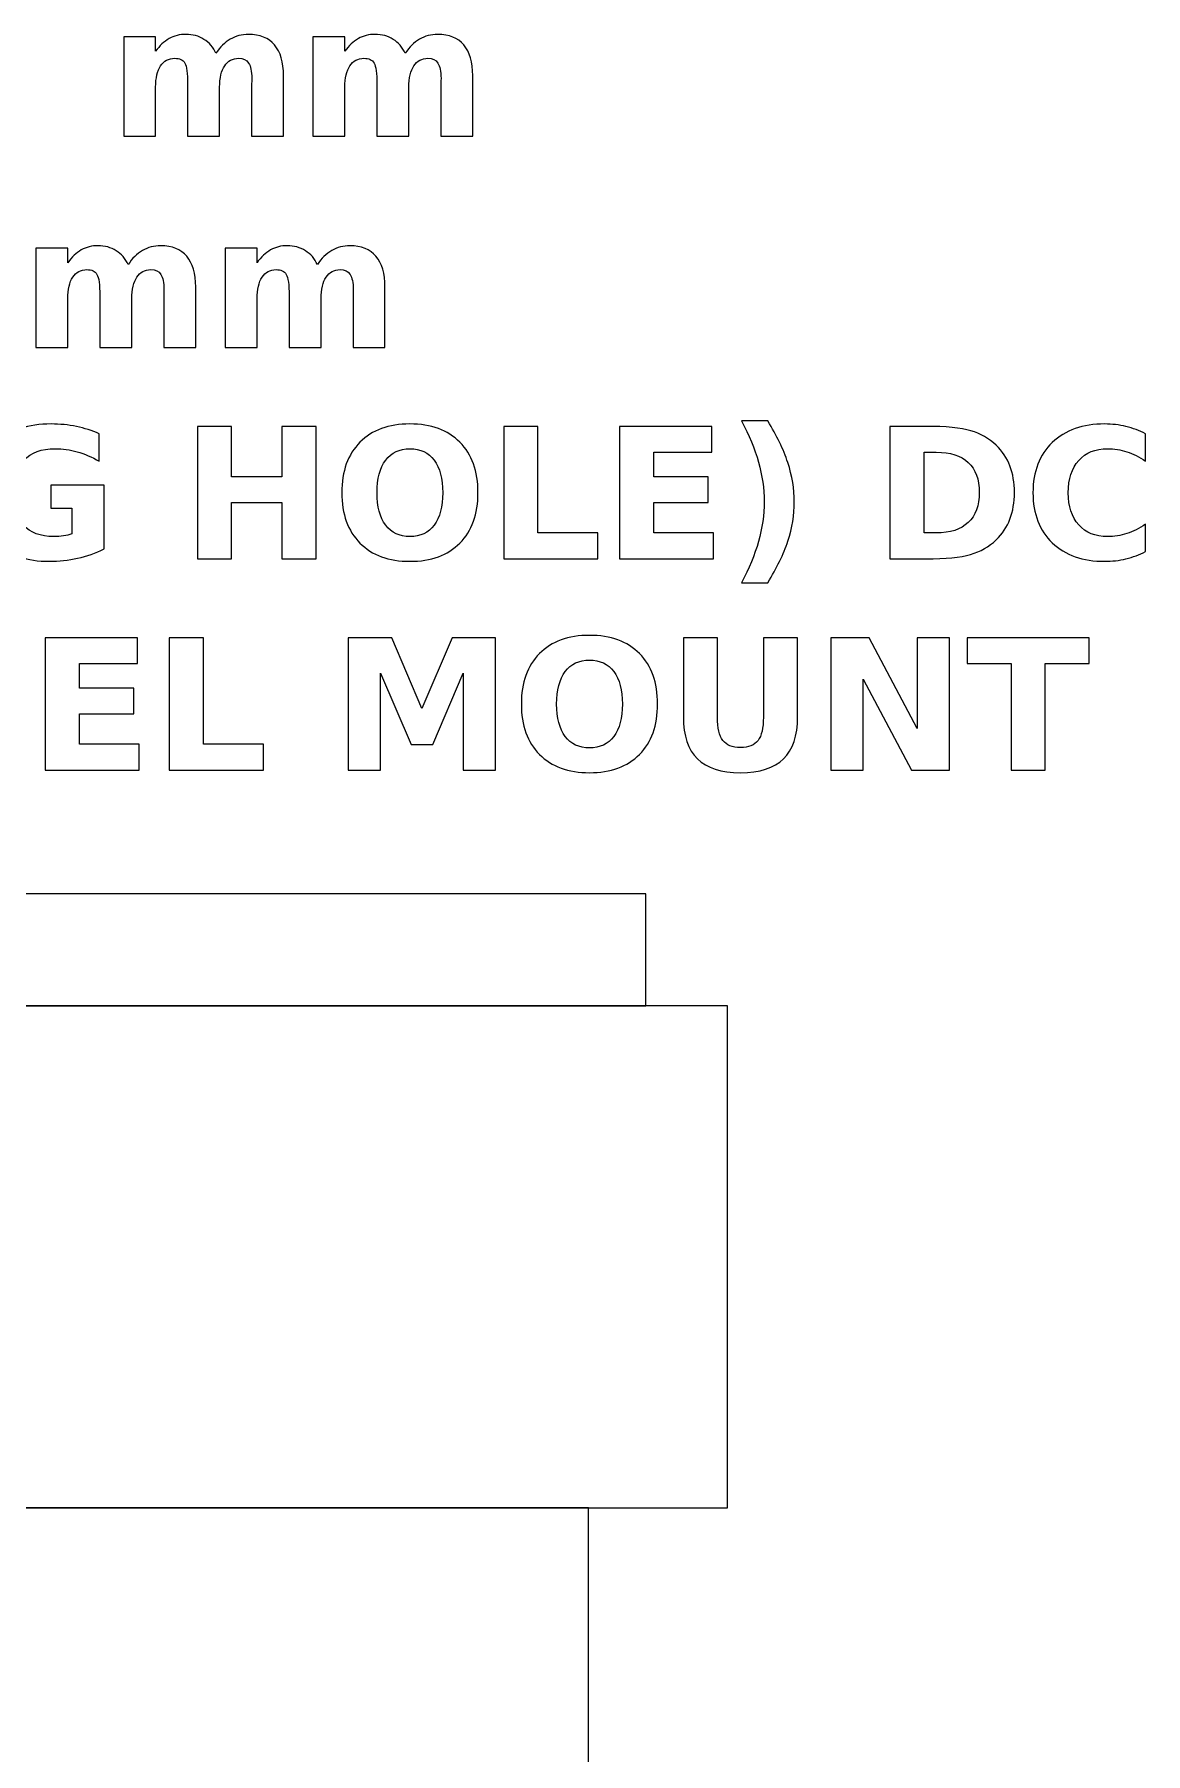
# Model space of a CAD drawing. Header units: centimetres. Extents: x -11.33 to -9.67, y -15.94 to -13.22.
# Drawn here: x -10.531 to -9.667, y -14.581 to -13.245 of the extents above; entities that cross this region are included whole.
import ezdxf

# ---------------------------------------------------------------- set-up
doc = ezdxf.new("R2010")
doc.units = ezdxf.units.CM
doc.header["$MEASUREMENT"] = 0
doc.layers.add('Layer 1', color=7, linetype='Continuous')

msp = doc.modelspace()

# ---------------------------------------------------------------- linework, layer by layer
at = {"layer": 'Layer 1', "lineweight": 20}
for points in [[(-10.94452, -14), (-10.05552, -14), (-10.05552, -13.913), (-10.94452, -13.913), (-10.94452, -14)], [(-11.00799, -14.39), (-9.99199, -14.39), (-9.99199, -14), (-11.00799, -14), (-11.00799, -14.39)], [(-10.9, -15.152), (-10.1, -15.152), (-10.1, -14.39), (-10.9, -14.39), (-10.9, -15.152)]]:
    msp.add_lwpolyline(points, close=True, dxfattribs=at)
at = {"layer": 'Layer 1', "color": 250}
for points, knots in [([(-10.38954, -13.25961), (-10.38641, -13.25484), (-10.38272, -13.25119), (-10.37841, -13.2487), (-10.37841, -13.2487), (-10.37411, -13.24618), (-10.36941, -13.24494), (-10.36426, -13.24494), (-10.36426, -13.24494), (-10.35539, -13.24494), (-10.34864, -13.24767), (-10.34401, -13.25315), (-10.34401, -13.25315), (-10.33937, -13.2586), (-10.33704, -13.26655), (-10.33704, -13.27697), (-10.33704, -13.27697), (-10.33704, -13.27697), (-10.33704, -13.32396), (-10.33704, -13.32396), (-10.33704, -13.32396), (-10.33704, -13.32396), (-10.36186, -13.32396), (-10.36186, -13.32396), (-10.36186, -13.32396), (-10.36186, -13.32396), (-10.36186, -13.28372), (-10.36186, -13.28372), (-10.36186, -13.28372), (-10.36181, -13.28313), (-10.36179, -13.28252), (-10.36176, -13.28186), (-10.36176, -13.28186), (-10.36174, -13.28123), (-10.36172, -13.28031), (-10.36172, -13.27911), (-10.36172, -13.27911), (-10.36172, -13.27365), (-10.36251, -13.26968), (-10.36414, -13.26723), (-10.36414, -13.26723), (-10.36574, -13.26476), (-10.36832, -13.26354), (-10.3719, -13.26354), (-10.3719, -13.26354), (-10.3766, -13.26354), (-10.3802, -13.26547), (-10.38276, -13.26933), (-10.38276, -13.26933), (-10.3853, -13.27318), (-10.38662, -13.27876), (-10.38672, -13.28607), (-10.38672, -13.28607), (-10.38672, -13.28607), (-10.38672, -13.32396), (-10.38672, -13.32396), (-10.38672, -13.32396), (-10.38672, -13.32396), (-10.41153, -13.32396), (-10.41153, -13.32396), (-10.41153, -13.32396), (-10.41153, -13.32396), (-10.41153, -13.28372), (-10.41153, -13.28372), (-10.41153, -13.28372), (-10.41153, -13.27518), (-10.41226, -13.26968), (-10.41374, -13.26723), (-10.41374, -13.26723), (-10.4152, -13.26476), (-10.41781, -13.26354), (-10.42157, -13.26354), (-10.42157, -13.26354), (-10.42632, -13.26354), (-10.42997, -13.26549), (-10.43253, -13.26937), (-10.43253, -13.26937), (-10.43509, -13.27325), (-10.43639, -13.27878), (-10.43639, -13.286), (-10.43639, -13.286), (-10.43639, -13.286), (-10.43639, -13.32396), (-10.43639, -13.32396), (-10.43639, -13.32396), (-10.43639, -13.32396), (-10.4612, -13.32396), (-10.4612, -13.32396), (-10.4612, -13.32396), (-10.4612, -13.32396), (-10.4612, -13.2468), (-10.4612, -13.2468), (-10.4612, -13.2468), (-10.4612, -13.2468), (-10.43639, -13.2468), (-10.43639, -13.2468), (-10.43639, -13.2468), (-10.43639, -13.2468), (-10.43639, -13.25811), (-10.43639, -13.25811), (-10.43639, -13.25811), (-10.43335, -13.25373), (-10.42987, -13.25047), (-10.42594, -13.24825), (-10.42594, -13.24825), (-10.42202, -13.24604), (-10.41769, -13.24494), (-10.41296, -13.24494), (-10.41296, -13.24494), (-10.40765, -13.24494), (-10.40292, -13.24623), (-10.39885, -13.2488), (-10.39885, -13.2488), (-10.39476, -13.25138), (-10.39165, -13.25498), (-10.38954, -13.25961)], [0, 0, 0, 0, 0.0344828, 0.0344828, 0.0344828, 0.0344828, 0.0689655, 0.0689655, 0.0689655, 0.0689655, 0.1034483, 0.1034483, 0.1034483, 0.1034483, 0.137931, 0.137931, 0.137931, 0.137931, 0.1724138, 0.1724138, 0.1724138, 0.1724138, 0.2068966, 0.2068966, 0.2068966, 0.2068966, 0.2413793, 0.2413793, 0.2413793, 0.2413793, 0.2758621, 0.2758621, 0.2758621, 0.2758621, 0.3103448, 0.3103448, 0.3103448, 0.3103448, 0.3448276, 0.3448276, 0.3448276, 0.3448276, 0.3793103, 0.3793103, 0.3793103, 0.3793103, 0.4137931, 0.4137931, 0.4137931, 0.4137931, 0.4482759, 0.4482759, 0.4482759, 0.4482759, 0.4827586, 0.4827586, 0.4827586, 0.4827586, 0.5172414, 0.5172414, 0.5172414, 0.5172414, 0.5517241, 0.5517241, 0.5517241, 0.5517241, 0.5862069, 0.5862069, 0.5862069, 0.5862069, 0.6206897, 0.6206897, 0.6206897, 0.6206897, 0.6551724, 0.6551724, 0.6551724, 0.6551724, 0.6896552, 0.6896552, 0.6896552, 0.6896552, 0.7241379, 0.7241379, 0.7241379, 0.7241379, 0.7586207, 0.7586207, 0.7586207, 0.7586207, 0.7931034, 0.7931034, 0.7931034, 0.7931034, 0.8275862, 0.8275862, 0.8275862, 0.8275862, 0.862069, 0.862069, 0.862069, 0.862069, 0.8965517, 0.8965517, 0.8965517, 0.8965517, 0.9310345, 0.9310345, 0.9310345, 0.9310345, 0.9655172, 0.9655172, 0.9655172, 0.9655172, 1, 1, 1, 1]), ([(-10.2425, -13.25961), (-10.23937, -13.25484), (-10.23568, -13.25119), (-10.23137, -13.2487), (-10.23137, -13.2487), (-10.22707, -13.24618), (-10.22237, -13.24494), (-10.21722, -13.24494), (-10.21722, -13.24494), (-10.20835, -13.24494), (-10.2016, -13.24767), (-10.19697, -13.25315), (-10.19697, -13.25315), (-10.19233, -13.2586), (-10.19, -13.26655), (-10.19, -13.27697), (-10.19, -13.27697), (-10.19, -13.27697), (-10.19, -13.32396), (-10.19, -13.32396), (-10.19, -13.32396), (-10.19, -13.32396), (-10.21482, -13.32396), (-10.21482, -13.32396), (-10.21482, -13.32396), (-10.21482, -13.32396), (-10.21482, -13.28372), (-10.21482, -13.28372), (-10.21482, -13.28372), (-10.21477, -13.28313), (-10.21475, -13.28252), (-10.21472, -13.28186), (-10.21472, -13.28186), (-10.2147, -13.28123), (-10.21468, -13.28031), (-10.21468, -13.27911), (-10.21468, -13.27911), (-10.21468, -13.27365), (-10.21547, -13.26968), (-10.2171, -13.26723), (-10.2171, -13.26723), (-10.2187, -13.26476), (-10.22128, -13.26354), (-10.22486, -13.26354), (-10.22486, -13.26354), (-10.22956, -13.26354), (-10.23316, -13.26547), (-10.23572, -13.26933), (-10.23572, -13.26933), (-10.23826, -13.27318), (-10.23958, -13.27876), (-10.23968, -13.28607), (-10.23968, -13.28607), (-10.23968, -13.28607), (-10.23968, -13.32396), (-10.23968, -13.32396), (-10.23968, -13.32396), (-10.23968, -13.32396), (-10.26449, -13.32396), (-10.26449, -13.32396), (-10.26449, -13.32396), (-10.26449, -13.32396), (-10.26449, -13.28372), (-10.26449, -13.28372), (-10.26449, -13.28372), (-10.26449, -13.27518), (-10.26522, -13.26968), (-10.2667, -13.26723), (-10.2667, -13.26723), (-10.26816, -13.26476), (-10.27077, -13.26354), (-10.27453, -13.26354), (-10.27453, -13.26354), (-10.27928, -13.26354), (-10.28293, -13.26549), (-10.28549, -13.26937), (-10.28549, -13.26937), (-10.28805, -13.27325), (-10.28935, -13.27878), (-10.28935, -13.286), (-10.28935, -13.286), (-10.28935, -13.286), (-10.28935, -13.32396), (-10.28935, -13.32396), (-10.28935, -13.32396), (-10.28935, -13.32396), (-10.31416, -13.32396), (-10.31416, -13.32396), (-10.31416, -13.32396), (-10.31416, -13.32396), (-10.31416, -13.2468), (-10.31416, -13.2468), (-10.31416, -13.2468), (-10.31416, -13.2468), (-10.28935, -13.2468), (-10.28935, -13.2468), (-10.28935, -13.2468), (-10.28935, -13.2468), (-10.28935, -13.25811), (-10.28935, -13.25811), (-10.28935, -13.25811), (-10.28631, -13.25373), (-10.28283, -13.25047), (-10.2789, -13.24825), (-10.2789, -13.24825), (-10.27498, -13.24604), (-10.27065, -13.24494), (-10.26592, -13.24494), (-10.26592, -13.24494), (-10.26061, -13.24494), (-10.25588, -13.24623), (-10.25181, -13.2488), (-10.25181, -13.2488), (-10.24772, -13.25138), (-10.24461, -13.25498), (-10.2425, -13.25961)], [0, 0, 0, 0, 0.0344828, 0.0344828, 0.0344828, 0.0344828, 0.0689655, 0.0689655, 0.0689655, 0.0689655, 0.1034483, 0.1034483, 0.1034483, 0.1034483, 0.137931, 0.137931, 0.137931, 0.137931, 0.1724138, 0.1724138, 0.1724138, 0.1724138, 0.2068966, 0.2068966, 0.2068966, 0.2068966, 0.2413793, 0.2413793, 0.2413793, 0.2413793, 0.2758621, 0.2758621, 0.2758621, 0.2758621, 0.3103448, 0.3103448, 0.3103448, 0.3103448, 0.3448276, 0.3448276, 0.3448276, 0.3448276, 0.3793103, 0.3793103, 0.3793103, 0.3793103, 0.4137931, 0.4137931, 0.4137931, 0.4137931, 0.4482759, 0.4482759, 0.4482759, 0.4482759, 0.4827586, 0.4827586, 0.4827586, 0.4827586, 0.5172414, 0.5172414, 0.5172414, 0.5172414, 0.5517241, 0.5517241, 0.5517241, 0.5517241, 0.5862069, 0.5862069, 0.5862069, 0.5862069, 0.6206897, 0.6206897, 0.6206897, 0.6206897, 0.6551724, 0.6551724, 0.6551724, 0.6551724, 0.6896552, 0.6896552, 0.6896552, 0.6896552, 0.7241379, 0.7241379, 0.7241379, 0.7241379, 0.7586207, 0.7586207, 0.7586207, 0.7586207, 0.7931034, 0.7931034, 0.7931034, 0.7931034, 0.8275862, 0.8275862, 0.8275862, 0.8275862, 0.862069, 0.862069, 0.862069, 0.862069, 0.8965517, 0.8965517, 0.8965517, 0.8965517, 0.9310345, 0.9310345, 0.9310345, 0.9310345, 0.9655172, 0.9655172, 0.9655172, 0.9655172, 1, 1, 1, 1]), ([(-10.45776, -13.42386), (-10.45463, -13.41909), (-10.45094, -13.41544), (-10.44663, -13.41295), (-10.44663, -13.41295), (-10.44233, -13.41043), (-10.43763, -13.40919), (-10.43248, -13.40919), (-10.43248, -13.40919), (-10.42361, -13.40919), (-10.41686, -13.41192), (-10.41223, -13.4174), (-10.41223, -13.4174), (-10.40759, -13.42285), (-10.40526, -13.4308), (-10.40526, -13.44122), (-10.40526, -13.44122), (-10.40526, -13.44122), (-10.40526, -13.48821), (-10.40526, -13.48821), (-10.40526, -13.48821), (-10.40526, -13.48821), (-10.43008, -13.48821), (-10.43008, -13.48821), (-10.43008, -13.48821), (-10.43008, -13.48821), (-10.43008, -13.44797), (-10.43008, -13.44797), (-10.43008, -13.44797), (-10.43003, -13.44738), (-10.43001, -13.44677), (-10.42998, -13.44611), (-10.42998, -13.44611), (-10.42996, -13.44548), (-10.42994, -13.44456), (-10.42994, -13.44336), (-10.42994, -13.44336), (-10.42994, -13.4379), (-10.43073, -13.43393), (-10.43236, -13.43148), (-10.43236, -13.43148), (-10.43396, -13.42901), (-10.43654, -13.42779), (-10.44012, -13.42779), (-10.44012, -13.42779), (-10.44482, -13.42779), (-10.44842, -13.42972), (-10.45098, -13.43358), (-10.45098, -13.43358), (-10.45352, -13.43743), (-10.45484, -13.44301), (-10.45494, -13.45032), (-10.45494, -13.45032), (-10.45494, -13.45032), (-10.45494, -13.48821), (-10.45494, -13.48821), (-10.45494, -13.48821), (-10.45494, -13.48821), (-10.47975, -13.48821), (-10.47975, -13.48821), (-10.47975, -13.48821), (-10.47975, -13.48821), (-10.47975, -13.44797), (-10.47975, -13.44797), (-10.47975, -13.44797), (-10.47975, -13.43943), (-10.48048, -13.43393), (-10.48196, -13.43148), (-10.48196, -13.43148), (-10.48342, -13.42901), (-10.48603, -13.42779), (-10.48979, -13.42779), (-10.48979, -13.42779), (-10.49454, -13.42779), (-10.49819, -13.42974), (-10.50075, -13.43362), (-10.50075, -13.43362), (-10.50331, -13.4375), (-10.50461, -13.44303), (-10.50461, -13.45025), (-10.50461, -13.45025), (-10.50461, -13.45025), (-10.50461, -13.48821), (-10.50461, -13.48821), (-10.50461, -13.48821), (-10.50461, -13.48821), (-10.52942, -13.48821), (-10.52942, -13.48821), (-10.52942, -13.48821), (-10.52942, -13.48821), (-10.52942, -13.41105), (-10.52942, -13.41105), (-10.52942, -13.41105), (-10.52942, -13.41105), (-10.50461, -13.41105), (-10.50461, -13.41105), (-10.50461, -13.41105), (-10.50461, -13.41105), (-10.50461, -13.42236), (-10.50461, -13.42236), (-10.50461, -13.42236), (-10.50157, -13.41798), (-10.49809, -13.41472), (-10.49416, -13.4125), (-10.49416, -13.4125), (-10.49024, -13.41029), (-10.48591, -13.40919), (-10.48118, -13.40919), (-10.48118, -13.40919), (-10.47587, -13.40919), (-10.47114, -13.41048), (-10.46707, -13.41305), (-10.46707, -13.41305), (-10.46298, -13.41563), (-10.45987, -13.41923), (-10.45776, -13.42386)], [0, 0, 0, 0, 0.0344828, 0.0344828, 0.0344828, 0.0344828, 0.0689655, 0.0689655, 0.0689655, 0.0689655, 0.1034483, 0.1034483, 0.1034483, 0.1034483, 0.137931, 0.137931, 0.137931, 0.137931, 0.1724138, 0.1724138, 0.1724138, 0.1724138, 0.2068966, 0.2068966, 0.2068966, 0.2068966, 0.2413793, 0.2413793, 0.2413793, 0.2413793, 0.2758621, 0.2758621, 0.2758621, 0.2758621, 0.3103448, 0.3103448, 0.3103448, 0.3103448, 0.3448276, 0.3448276, 0.3448276, 0.3448276, 0.3793103, 0.3793103, 0.3793103, 0.3793103, 0.4137931, 0.4137931, 0.4137931, 0.4137931, 0.4482759, 0.4482759, 0.4482759, 0.4482759, 0.4827586, 0.4827586, 0.4827586, 0.4827586, 0.5172414, 0.5172414, 0.5172414, 0.5172414, 0.5517241, 0.5517241, 0.5517241, 0.5517241, 0.5862069, 0.5862069, 0.5862069, 0.5862069, 0.6206897, 0.6206897, 0.6206897, 0.6206897, 0.6551724, 0.6551724, 0.6551724, 0.6551724, 0.6896552, 0.6896552, 0.6896552, 0.6896552, 0.7241379, 0.7241379, 0.7241379, 0.7241379, 0.7586207, 0.7586207, 0.7586207, 0.7586207, 0.7931034, 0.7931034, 0.7931034, 0.7931034, 0.8275862, 0.8275862, 0.8275862, 0.8275862, 0.862069, 0.862069, 0.862069, 0.862069, 0.8965517, 0.8965517, 0.8965517, 0.8965517, 0.9310345, 0.9310345, 0.9310345, 0.9310345, 0.9655172, 0.9655172, 0.9655172, 0.9655172, 1, 1, 1, 1]), ([(-10.31072, -13.42386), (-10.30759, -13.41909), (-10.3039, -13.41544), (-10.29959, -13.41295), (-10.29959, -13.41295), (-10.29529, -13.41043), (-10.29059, -13.40919), (-10.28544, -13.40919), (-10.28544, -13.40919), (-10.27657, -13.40919), (-10.26982, -13.41192), (-10.26519, -13.4174), (-10.26519, -13.4174), (-10.26055, -13.42285), (-10.25822, -13.4308), (-10.25822, -13.44122), (-10.25822, -13.44122), (-10.25822, -13.44122), (-10.25822, -13.48821), (-10.25822, -13.48821), (-10.25822, -13.48821), (-10.25822, -13.48821), (-10.28304, -13.48821), (-10.28304, -13.48821), (-10.28304, -13.48821), (-10.28304, -13.48821), (-10.28304, -13.44797), (-10.28304, -13.44797), (-10.28304, -13.44797), (-10.28299, -13.44738), (-10.28297, -13.44677), (-10.28294, -13.44611), (-10.28294, -13.44611), (-10.28292, -13.44548), (-10.2829, -13.44456), (-10.2829, -13.44336), (-10.2829, -13.44336), (-10.2829, -13.4379), (-10.28369, -13.43393), (-10.28532, -13.43148), (-10.28532, -13.43148), (-10.28692, -13.42901), (-10.2895, -13.42779), (-10.29308, -13.42779), (-10.29308, -13.42779), (-10.29778, -13.42779), (-10.30138, -13.42972), (-10.30394, -13.43358), (-10.30394, -13.43358), (-10.30648, -13.43743), (-10.3078, -13.44301), (-10.3079, -13.45032), (-10.3079, -13.45032), (-10.3079, -13.45032), (-10.3079, -13.48821), (-10.3079, -13.48821), (-10.3079, -13.48821), (-10.3079, -13.48821), (-10.33271, -13.48821), (-10.33271, -13.48821), (-10.33271, -13.48821), (-10.33271, -13.48821), (-10.33271, -13.44797), (-10.33271, -13.44797), (-10.33271, -13.44797), (-10.33271, -13.43943), (-10.33344, -13.43393), (-10.33492, -13.43148), (-10.33492, -13.43148), (-10.33638, -13.42901), (-10.33899, -13.42779), (-10.34275, -13.42779), (-10.34275, -13.42779), (-10.3475, -13.42779), (-10.35115, -13.42974), (-10.35371, -13.43362), (-10.35371, -13.43362), (-10.35627, -13.4375), (-10.35757, -13.44303), (-10.35757, -13.45025), (-10.35757, -13.45025), (-10.35757, -13.45025), (-10.35757, -13.48821), (-10.35757, -13.48821), (-10.35757, -13.48821), (-10.35757, -13.48821), (-10.38238, -13.48821), (-10.38238, -13.48821), (-10.38238, -13.48821), (-10.38238, -13.48821), (-10.38238, -13.41105), (-10.38238, -13.41105), (-10.38238, -13.41105), (-10.38238, -13.41105), (-10.35757, -13.41105), (-10.35757, -13.41105), (-10.35757, -13.41105), (-10.35757, -13.41105), (-10.35757, -13.42236), (-10.35757, -13.42236), (-10.35757, -13.42236), (-10.35453, -13.41798), (-10.35105, -13.41472), (-10.34712, -13.4125), (-10.34712, -13.4125), (-10.3432, -13.41029), (-10.33887, -13.40919), (-10.33414, -13.40919), (-10.33414, -13.40919), (-10.32883, -13.40919), (-10.3241, -13.41048), (-10.32003, -13.41305), (-10.32003, -13.41305), (-10.31594, -13.41563), (-10.31283, -13.41923), (-10.31072, -13.42386)], [0, 0, 0, 0, 0.0344828, 0.0344828, 0.0344828, 0.0344828, 0.0689655, 0.0689655, 0.0689655, 0.0689655, 0.1034483, 0.1034483, 0.1034483, 0.1034483, 0.137931, 0.137931, 0.137931, 0.137931, 0.1724138, 0.1724138, 0.1724138, 0.1724138, 0.2068966, 0.2068966, 0.2068966, 0.2068966, 0.2413793, 0.2413793, 0.2413793, 0.2413793, 0.2758621, 0.2758621, 0.2758621, 0.2758621, 0.3103448, 0.3103448, 0.3103448, 0.3103448, 0.3448276, 0.3448276, 0.3448276, 0.3448276, 0.3793103, 0.3793103, 0.3793103, 0.3793103, 0.4137931, 0.4137931, 0.4137931, 0.4137931, 0.4482759, 0.4482759, 0.4482759, 0.4482759, 0.4827586, 0.4827586, 0.4827586, 0.4827586, 0.5172414, 0.5172414, 0.5172414, 0.5172414, 0.5517241, 0.5517241, 0.5517241, 0.5517241, 0.5862069, 0.5862069, 0.5862069, 0.5862069, 0.6206897, 0.6206897, 0.6206897, 0.6206897, 0.6551724, 0.6551724, 0.6551724, 0.6551724, 0.6896552, 0.6896552, 0.6896552, 0.6896552, 0.7241379, 0.7241379, 0.7241379, 0.7241379, 0.7586207, 0.7586207, 0.7586207, 0.7586207, 0.7931034, 0.7931034, 0.7931034, 0.7931034, 0.8275862, 0.8275862, 0.8275862, 0.8275862, 0.862069, 0.862069, 0.862069, 0.862069, 0.8965517, 0.8965517, 0.8965517, 0.8965517, 0.9310345, 0.9310345, 0.9310345, 0.9310345, 0.9655172, 0.9655172, 0.9655172, 0.9655172, 1, 1, 1, 1]), ([(-10.47642, -13.64482), (-10.48303, -13.64804), (-10.48989, -13.65044), (-10.49702, -13.65206), (-10.49702, -13.65206), (-10.50415, -13.65366), (-10.51148, -13.65446), (-10.51908, -13.65446), (-10.51908, -13.65446), (-10.5362, -13.65446), (-10.54977, -13.64966), (-10.55979, -13.64009), (-10.55979, -13.64009), (-10.56981, -13.63052), (-10.57482, -13.61754), (-10.57482, -13.60112), (-10.57482, -13.60112), (-10.57482, -13.58454), (-10.56971, -13.57151), (-10.55953, -13.56198), (-10.55953, -13.56198), (-10.54932, -13.55248), (-10.53535, -13.54773), (-10.51762, -13.54773), (-10.51762, -13.54773), (-10.51078, -13.54773), (-10.50422, -13.54837), (-10.49794, -13.54966), (-10.49794, -13.54966), (-10.49168, -13.55095), (-10.48575, -13.55286), (-10.4802, -13.55538), (-10.4802, -13.55538), (-10.4802, -13.55538), (-10.4802, -13.57666), (-10.4802, -13.57666), (-10.4802, -13.57666), (-10.48594, -13.57339), (-10.49166, -13.57097), (-10.49733, -13.56937), (-10.49733, -13.56937), (-10.50299, -13.56775), (-10.50868, -13.56695), (-10.51438, -13.56695), (-10.51438, -13.56695), (-10.52496, -13.56695), (-10.5331, -13.56991), (-10.53881, -13.57581), (-10.53881, -13.57581), (-10.54453, -13.58172), (-10.5474, -13.59016), (-10.5474, -13.60112), (-10.5474, -13.60112), (-10.5474, -13.61201), (-10.54464, -13.62043), (-10.53912, -13.62635), (-10.53912, -13.62635), (-10.53361, -13.63228), (-10.52578, -13.63524), (-10.51562, -13.63524), (-10.51562, -13.63524), (-10.51287, -13.63524), (-10.51031, -13.63508), (-10.50793, -13.63473), (-10.50793, -13.63473), (-10.50556, -13.63437), (-10.50344, -13.63383), (-10.50156, -13.6331), (-10.50156, -13.6331), (-10.50156, -13.6331), (-10.50156, -13.61311), (-10.50156, -13.61311), (-10.50156, -13.61311), (-10.50156, -13.61311), (-10.51774, -13.61311), (-10.51774, -13.61311), (-10.51774, -13.61311), (-10.51774, -13.61311), (-10.51774, -13.59533), (-10.51774, -13.59533), (-10.51774, -13.59533), (-10.51774, -13.59533), (-10.47642, -13.59533), (-10.47642, -13.59533), (-10.47642, -13.59533), (-10.47642, -13.59533), (-10.47642, -13.64482), (-10.47642, -13.64482)], [0, 0, 0, 0, 0.0454545, 0.0454545, 0.0454545, 0.0454545, 0.0909091, 0.0909091, 0.0909091, 0.0909091, 0.1363636, 0.1363636, 0.1363636, 0.1363636, 0.1818182, 0.1818182, 0.1818182, 0.1818182, 0.2272727, 0.2272727, 0.2272727, 0.2272727, 0.2727273, 0.2727273, 0.2727273, 0.2727273, 0.3181818, 0.3181818, 0.3181818, 0.3181818, 0.3636364, 0.3636364, 0.3636364, 0.3636364, 0.4090909, 0.4090909, 0.4090909, 0.4090909, 0.4545455, 0.4545455, 0.4545455, 0.4545455, 0.5, 0.5, 0.5, 0.5, 0.5454545, 0.5454545, 0.5454545, 0.5454545, 0.5909091, 0.5909091, 0.5909091, 0.5909091, 0.6363636, 0.6363636, 0.6363636, 0.6363636, 0.6818182, 0.6818182, 0.6818182, 0.6818182, 0.7272727, 0.7272727, 0.7272727, 0.7272727, 0.7727273, 0.7727273, 0.7727273, 0.7727273, 0.8181818, 0.8181818, 0.8181818, 0.8181818, 0.8636364, 0.8636364, 0.8636364, 0.8636364, 0.9090909, 0.9090909, 0.9090909, 0.9090909, 0.9545455, 0.9545455, 0.9545455, 0.9545455, 1, 1, 1, 1]), ([(-10.23885, -13.54773), (-10.22232, -13.54773), (-10.20936, -13.55246), (-10.2, -13.56194), (-10.2, -13.56194), (-10.19062, -13.57139), (-10.18594, -13.58444), (-10.18594, -13.60112), (-10.18594, -13.60112), (-10.18594, -13.61775), (-10.19062, -13.6308), (-10.2, -13.64025), (-10.2, -13.64025), (-10.20936, -13.64973), (-10.22232, -13.65446), (-10.23885, -13.65446), (-10.23885, -13.65446), (-10.25534, -13.65446), (-10.26827, -13.64973), (-10.27768, -13.64025), (-10.27768, -13.64025), (-10.28706, -13.6308), (-10.29177, -13.61775), (-10.29177, -13.60112), (-10.29177, -13.60112), (-10.29177, -13.58444), (-10.28706, -13.57139), (-10.27768, -13.56194), (-10.27768, -13.56194), (-10.26827, -13.55246), (-10.25534, -13.54773), (-10.23885, -13.54773)], [0, 0, 0, 0, 0.125, 0.125, 0.125, 0.125, 0.25, 0.25, 0.25, 0.25, 0.375, 0.375, 0.375, 0.375, 0.5, 0.5, 0.5, 0.5, 0.625, 0.625, 0.625, 0.625, 0.75, 0.75, 0.75, 0.75, 0.875, 0.875, 0.875, 0.875, 1, 1, 1, 1]), ([(-9.98123, -13.67106), (-9.97535, -13.66013), (-9.97093, -13.64945), (-9.96799, -13.63903), (-9.96799, -13.63903), (-9.96505, -13.62859), (-9.96359, -13.61831), (-9.96359, -13.60815), (-9.96359, -13.60815), (-9.96359, -13.59799), (-9.96505, -13.58771), (-9.96799, -13.57732), (-9.96799, -13.57732), (-9.97093, -13.56692), (-9.97535, -13.55627), (-9.98123, -13.54538), (-9.98123, -13.54538), (-9.98123, -13.54538), (-9.96077, -13.54538), (-9.96077, -13.54538), (-9.96077, -13.54538), (-9.95379, -13.55665), (-9.94861, -13.56742), (-9.94522, -13.57774), (-9.94522, -13.57774), (-9.94186, -13.58804), (-9.94017, -13.59823), (-9.94017, -13.60829), (-9.94017, -13.60829), (-9.94017, -13.61836), (-9.94184, -13.62849), (-9.9452, -13.6387), (-9.9452, -13.6387), (-9.94854, -13.64893), (-9.95374, -13.65973), (-9.96077, -13.67106), (-9.96077, -13.67106), (-9.96077, -13.67106), (-9.98123, -13.67106), (-9.98123, -13.67106)], [0, 0, 0, 0, 0.1, 0.1, 0.1, 0.1, 0.2, 0.2, 0.2, 0.2, 0.3, 0.3, 0.3, 0.3, 0.4, 0.4, 0.4, 0.4, 0.5, 0.5, 0.5, 0.5, 0.6, 0.6, 0.6, 0.6, 0.7, 0.7, 0.7, 0.7, 0.8, 0.8, 0.8, 0.8, 0.9, 0.9, 0.9, 0.9, 1, 1, 1, 1]), ([(-9.66724, -13.64682), (-9.6721, -13.64933), (-9.67718, -13.65124), (-9.68248, -13.65253), (-9.68248, -13.65253), (-9.68774, -13.65382), (-9.69327, -13.65446), (-9.69901, -13.65446), (-9.69901, -13.65446), (-9.71613, -13.65446), (-9.7297, -13.64966), (-9.73972, -13.64009), (-9.73972, -13.64009), (-9.74974, -13.63052), (-9.75475, -13.61754), (-9.75475, -13.60112), (-9.75475, -13.60112), (-9.75475, -13.58468), (-9.74974, -13.57167), (-9.73972, -13.5621), (-9.73972, -13.5621), (-9.7297, -13.55253), (-9.71613, -13.54773), (-9.69901, -13.54773), (-9.69901, -13.54773), (-9.69327, -13.54773), (-9.68774, -13.54837), (-9.68248, -13.54966), (-9.68248, -13.54966), (-9.67718, -13.55095), (-9.6721, -13.55286), (-9.66724, -13.55538), (-9.66724, -13.55538), (-9.66724, -13.55538), (-9.66724, -13.57666), (-9.66724, -13.57666), (-9.66724, -13.57666), (-9.67215, -13.5733), (-9.677, -13.57085), (-9.68177, -13.5693), (-9.68177, -13.5693), (-9.68654, -13.56772), (-9.69158, -13.56695), (-9.69687, -13.56695), (-9.69687, -13.56695), (-9.70632, -13.56695), (-9.71378, -13.56998), (-9.71919, -13.57605), (-9.71919, -13.57605), (-9.72462, -13.58212), (-9.72733, -13.59047), (-9.72733, -13.60112), (-9.72733, -13.60112), (-9.72733, -13.61175), (-9.72462, -13.62008), (-9.71919, -13.62614), (-9.71919, -13.62614), (-9.71378, -13.63221), (-9.70632, -13.63524), (-9.69687, -13.63524), (-9.69687, -13.63524), (-9.69158, -13.63524), (-9.68654, -13.63447), (-9.68177, -13.63289), (-9.68177, -13.63289), (-9.677, -13.63134), (-9.67215, -13.62889), (-9.66724, -13.62553), (-9.66724, -13.62553), (-9.66724, -13.62553), (-9.66724, -13.64682), (-9.66724, -13.64682)], [0, 0, 0, 0, 0.0555556, 0.0555556, 0.0555556, 0.0555556, 0.1111111, 0.1111111, 0.1111111, 0.1111111, 0.1666667, 0.1666667, 0.1666667, 0.1666667, 0.2222222, 0.2222222, 0.2222222, 0.2222222, 0.2777778, 0.2777778, 0.2777778, 0.2777778, 0.3333333, 0.3333333, 0.3333333, 0.3333333, 0.3888889, 0.3888889, 0.3888889, 0.3888889, 0.4444444, 0.4444444, 0.4444444, 0.4444444, 0.5, 0.5, 0.5, 0.5, 0.5555556, 0.5555556, 0.5555556, 0.5555556, 0.6111111, 0.6111111, 0.6111111, 0.6111111, 0.6666667, 0.6666667, 0.6666667, 0.6666667, 0.7222222, 0.7222222, 0.7222222, 0.7222222, 0.7777778, 0.7777778, 0.7777778, 0.7777778, 0.8333333, 0.8333333, 0.8333333, 0.8333333, 0.8888889, 0.8888889, 0.8888889, 0.8888889, 0.9444444, 0.9444444, 0.9444444, 0.9444444, 1, 1, 1, 1]), ([(-10.40393, -13.54959), (-10.40393, -13.54959), (-10.3774, -13.54959), (-10.3774, -13.54959), (-10.3774, -13.54959), (-10.3774, -13.54959), (-10.3774, -13.5888), (-10.3774, -13.5888), (-10.3774, -13.5888), (-10.3774, -13.5888), (-10.33827, -13.5888), (-10.33827, -13.5888), (-10.33827, -13.5888), (-10.33827, -13.5888), (-10.33827, -13.54959), (-10.33827, -13.54959), (-10.33827, -13.54959), (-10.33827, -13.54959), (-10.31174, -13.54959), (-10.31174, -13.54959), (-10.31174, -13.54959), (-10.31174, -13.54959), (-10.31174, -13.65246), (-10.31174, -13.65246), (-10.31174, -13.65246), (-10.31174, -13.65246), (-10.33827, -13.65246), (-10.33827, -13.65246), (-10.33827, -13.65246), (-10.33827, -13.65246), (-10.33827, -13.60886), (-10.33827, -13.60886), (-10.33827, -13.60886), (-10.33827, -13.60886), (-10.3774, -13.60886), (-10.3774, -13.60886), (-10.3774, -13.60886), (-10.3774, -13.60886), (-10.3774, -13.65246), (-10.3774, -13.65246), (-10.3774, -13.65246), (-10.3774, -13.65246), (-10.40393, -13.65246), (-10.40393, -13.65246), (-10.40393, -13.65246), (-10.40393, -13.65246), (-10.40393, -13.54959), (-10.40393, -13.54959)], [0, 0, 0, 0, 0.0833333, 0.0833333, 0.0833333, 0.0833333, 0.1666667, 0.1666667, 0.1666667, 0.1666667, 0.25, 0.25, 0.25, 0.25, 0.3333333, 0.3333333, 0.3333333, 0.3333333, 0.4166667, 0.4166667, 0.4166667, 0.4166667, 0.5, 0.5, 0.5, 0.5, 0.5833333, 0.5833333, 0.5833333, 0.5833333, 0.6666667, 0.6666667, 0.6666667, 0.6666667, 0.75, 0.75, 0.75, 0.75, 0.8333333, 0.8333333, 0.8333333, 0.8333333, 0.9166667, 0.9166667, 0.9166667, 0.9166667, 1, 1, 1, 1]), ([(-10.16587, -13.54959), (-10.16587, -13.54959), (-10.13934, -13.54959), (-10.13934, -13.54959), (-10.13934, -13.54959), (-10.13934, -13.54959), (-10.13934, -13.6324), (-10.13934, -13.6324), (-10.13934, -13.6324), (-10.13934, -13.6324), (-10.09278, -13.6324), (-10.09278, -13.6324), (-10.09278, -13.6324), (-10.09278, -13.6324), (-10.09278, -13.65246), (-10.09278, -13.65246), (-10.09278, -13.65246), (-10.09278, -13.65246), (-10.16587, -13.65246), (-10.16587, -13.65246), (-10.16587, -13.65246), (-10.16587, -13.65246), (-10.16587, -13.54959), (-10.16587, -13.54959)], [0, 0, 0, 0, 0.1666667, 0.1666667, 0.1666667, 0.1666667, 0.3333333, 0.3333333, 0.3333333, 0.3333333, 0.5, 0.5, 0.5, 0.5, 0.6666667, 0.6666667, 0.6666667, 0.6666667, 0.8333333, 0.8333333, 0.8333333, 0.8333333, 1, 1, 1, 1]), ([(-10.07596, -13.54959), (-10.07596, -13.54959), (-10.00437, -13.54959), (-10.00437, -13.54959), (-10.00437, -13.54959), (-10.00437, -13.54959), (-10.00437, -13.56965), (-10.00437, -13.56965), (-10.00437, -13.56965), (-10.00437, -13.56965), (-10.04943, -13.56965), (-10.04943, -13.56965), (-10.04943, -13.56965), (-10.04943, -13.56965), (-10.04943, -13.5888), (-10.04943, -13.5888), (-10.04943, -13.5888), (-10.04943, -13.5888), (-10.00708, -13.5888), (-10.00708, -13.5888), (-10.00708, -13.5888), (-10.00708, -13.5888), (-10.00708, -13.60886), (-10.00708, -13.60886), (-10.00708, -13.60886), (-10.00708, -13.60886), (-10.04943, -13.60886), (-10.04943, -13.60886), (-10.04943, -13.60886), (-10.04943, -13.60886), (-10.04943, -13.6324), (-10.04943, -13.6324), (-10.04943, -13.6324), (-10.04943, -13.6324), (-10.00287, -13.6324), (-10.00287, -13.6324), (-10.00287, -13.6324), (-10.00287, -13.6324), (-10.00287, -13.65246), (-10.00287, -13.65246), (-10.00287, -13.65246), (-10.00287, -13.65246), (-10.07596, -13.65246), (-10.07596, -13.65246), (-10.07596, -13.65246), (-10.07596, -13.65246), (-10.07596, -13.54959), (-10.07596, -13.54959)], [0, 0, 0, 0, 0.0833333, 0.0833333, 0.0833333, 0.0833333, 0.1666667, 0.1666667, 0.1666667, 0.1666667, 0.25, 0.25, 0.25, 0.25, 0.3333333, 0.3333333, 0.3333333, 0.3333333, 0.4166667, 0.4166667, 0.4166667, 0.4166667, 0.5, 0.5, 0.5, 0.5, 0.5833333, 0.5833333, 0.5833333, 0.5833333, 0.6666667, 0.6666667, 0.6666667, 0.6666667, 0.75, 0.75, 0.75, 0.75, 0.8333333, 0.8333333, 0.8333333, 0.8333333, 0.9166667, 0.9166667, 0.9166667, 0.9166667, 1, 1, 1, 1]), ([(-9.86594, -13.54959), (-9.86594, -13.54959), (-9.83795, -13.54959), (-9.83795, -13.54959), (-9.83795, -13.54959), (-9.82234, -13.54959), (-9.81072, -13.5507), (-9.80308, -13.55293), (-9.80308, -13.55293), (-9.79543, -13.55516), (-9.78887, -13.55893), (-9.78339, -13.56427), (-9.78339, -13.56427), (-9.77857, -13.5689), (-9.775, -13.57426), (-9.77264, -13.58033), (-9.77264, -13.58033), (-9.77032, -13.58637), (-9.76914, -13.59324), (-9.76914, -13.60093), (-9.76914, -13.60093), (-9.76914, -13.60869), (-9.77032, -13.61561), (-9.77264, -13.6217), (-9.77264, -13.6217), (-9.775, -13.62779), (-9.77857, -13.63315), (-9.78339, -13.63778), (-9.78339, -13.63778), (-9.78892, -13.64312), (-9.79553, -13.64689), (-9.80324, -13.64912), (-9.80324, -13.64912), (-9.81096, -13.65135), (-9.82253, -13.65246), (-9.83795, -13.65246), (-9.83795, -13.65246), (-9.83795, -13.65246), (-9.86594, -13.65246), (-9.86594, -13.65246), (-9.86594, -13.65246), (-9.86594, -13.65246), (-9.86594, -13.54959), (-9.86594, -13.54959)], [0, 0, 0, 0, 0.0909091, 0.0909091, 0.0909091, 0.0909091, 0.1818182, 0.1818182, 0.1818182, 0.1818182, 0.2727273, 0.2727273, 0.2727273, 0.2727273, 0.3636364, 0.3636364, 0.3636364, 0.3636364, 0.4545455, 0.4545455, 0.4545455, 0.4545455, 0.5454545, 0.5454545, 0.5454545, 0.5454545, 0.6363636, 0.6363636, 0.6363636, 0.6363636, 0.7272727, 0.7272727, 0.7272727, 0.7272727, 0.8181818, 0.8181818, 0.8181818, 0.8181818, 0.9090909, 0.9090909, 0.9090909, 0.9090909, 1, 1, 1, 1]), ([(-10.23885, -13.56695), (-10.24694, -13.56695), (-10.2532, -13.56993), (-10.25767, -13.57591), (-10.25767, -13.57591), (-10.26211, -13.58188), (-10.26435, -13.59028), (-10.26435, -13.60112), (-10.26435, -13.60112), (-10.26435, -13.61194), (-10.26211, -13.62031), (-10.25767, -13.62628), (-10.25767, -13.62628), (-10.2532, -13.63226), (-10.24694, -13.63524), (-10.23885, -13.63524), (-10.23885, -13.63524), (-10.23071, -13.63524), (-10.22444, -13.63226), (-10.21997, -13.62628), (-10.21997, -13.62628), (-10.21552, -13.62031), (-10.21329, -13.61194), (-10.21329, -13.60112), (-10.21329, -13.60112), (-10.21329, -13.59028), (-10.21552, -13.58188), (-10.21997, -13.57591), (-10.21997, -13.57591), (-10.22444, -13.56993), (-10.23071, -13.56695), (-10.23885, -13.56695)], [0, 0, 0, 0, 0.125, 0.125, 0.125, 0.125, 0.25, 0.25, 0.25, 0.25, 0.375, 0.375, 0.375, 0.375, 0.5, 0.5, 0.5, 0.5, 0.625, 0.625, 0.625, 0.625, 0.75, 0.75, 0.75, 0.75, 0.875, 0.875, 0.875, 0.875, 1, 1, 1, 1]), ([(-9.83941, -13.56965), (-9.83941, -13.56965), (-9.83941, -13.6324), (-9.83941, -13.6324), (-9.83941, -13.6324), (-9.83941, -13.6324), (-9.82991, -13.6324), (-9.82991, -13.6324), (-9.82991, -13.6324), (-9.81907, -13.6324), (-9.81079, -13.62972), (-9.80508, -13.62433), (-9.80508, -13.62433), (-9.79936, -13.61897), (-9.79649, -13.61116), (-9.79649, -13.60093), (-9.79649, -13.60093), (-9.79649, -13.59072), (-9.79934, -13.58296), (-9.80503, -13.57765), (-9.80503, -13.57765), (-9.81072, -13.57231), (-9.81902, -13.56965), (-9.82991, -13.56965), (-9.82991, -13.56965), (-9.82991, -13.56965), (-9.83941, -13.56965), (-9.83941, -13.56965)], [0, 0, 0, 0, 0.1428571, 0.1428571, 0.1428571, 0.1428571, 0.2857143, 0.2857143, 0.2857143, 0.2857143, 0.4285714, 0.4285714, 0.4285714, 0.4285714, 0.5714286, 0.5714286, 0.5714286, 0.5714286, 0.7142857, 0.7142857, 0.7142857, 0.7142857, 0.8571429, 0.8571429, 0.8571429, 0.8571429, 1, 1, 1, 1]), ([(-10.52219, -13.71384), (-10.52219, -13.71384), (-10.4506, -13.71384), (-10.4506, -13.71384), (-10.4506, -13.71384), (-10.4506, -13.71384), (-10.4506, -13.7339), (-10.4506, -13.7339), (-10.4506, -13.7339), (-10.4506, -13.7339), (-10.49566, -13.7339), (-10.49566, -13.7339), (-10.49566, -13.7339), (-10.49566, -13.7339), (-10.49566, -13.75305), (-10.49566, -13.75305), (-10.49566, -13.75305), (-10.49566, -13.75305), (-10.45331, -13.75305), (-10.45331, -13.75305), (-10.45331, -13.75305), (-10.45331, -13.75305), (-10.45331, -13.77311), (-10.45331, -13.77311), (-10.45331, -13.77311), (-10.45331, -13.77311), (-10.49566, -13.77311), (-10.49566, -13.77311), (-10.49566, -13.77311), (-10.49566, -13.77311), (-10.49566, -13.79665), (-10.49566, -13.79665), (-10.49566, -13.79665), (-10.49566, -13.79665), (-10.4491, -13.79665), (-10.4491, -13.79665), (-10.4491, -13.79665), (-10.4491, -13.79665), (-10.4491, -13.81671), (-10.4491, -13.81671), (-10.4491, -13.81671), (-10.4491, -13.81671), (-10.52219, -13.81671), (-10.52219, -13.81671), (-10.52219, -13.81671), (-10.52219, -13.81671), (-10.52219, -13.71384), (-10.52219, -13.71384)], [0, 0, 0, 0, 0.0833333, 0.0833333, 0.0833333, 0.0833333, 0.1666667, 0.1666667, 0.1666667, 0.1666667, 0.25, 0.25, 0.25, 0.25, 0.3333333, 0.3333333, 0.3333333, 0.3333333, 0.4166667, 0.4166667, 0.4166667, 0.4166667, 0.5, 0.5, 0.5, 0.5, 0.5833333, 0.5833333, 0.5833333, 0.5833333, 0.6666667, 0.6666667, 0.6666667, 0.6666667, 0.75, 0.75, 0.75, 0.75, 0.8333333, 0.8333333, 0.8333333, 0.8333333, 0.9166667, 0.9166667, 0.9166667, 0.9166667, 1, 1, 1, 1]), ([(-10.42579, -13.71384), (-10.42579, -13.71384), (-10.39926, -13.71384), (-10.39926, -13.71384), (-10.39926, -13.71384), (-10.39926, -13.71384), (-10.39926, -13.79665), (-10.39926, -13.79665), (-10.39926, -13.79665), (-10.39926, -13.79665), (-10.3527, -13.79665), (-10.3527, -13.79665), (-10.3527, -13.79665), (-10.3527, -13.79665), (-10.3527, -13.81671), (-10.3527, -13.81671), (-10.3527, -13.81671), (-10.3527, -13.81671), (-10.42579, -13.81671), (-10.42579, -13.81671), (-10.42579, -13.81671), (-10.42579, -13.81671), (-10.42579, -13.71384), (-10.42579, -13.71384)], [0, 0, 0, 0, 0.1666667, 0.1666667, 0.1666667, 0.1666667, 0.3333333, 0.3333333, 0.3333333, 0.3333333, 0.5, 0.5, 0.5, 0.5, 0.6666667, 0.6666667, 0.6666667, 0.6666667, 0.8333333, 0.8333333, 0.8333333, 0.8333333, 1, 1, 1, 1]), ([(-10.28675, -13.71384), (-10.28675, -13.71384), (-10.253, -13.71384), (-10.253, -13.71384), (-10.253, -13.71384), (-10.253, -13.71384), (-10.22955, -13.7689), (-10.22955, -13.7689), (-10.22955, -13.7689), (-10.22955, -13.7689), (-10.20599, -13.71384), (-10.20599, -13.71384), (-10.20599, -13.71384), (-10.20599, -13.71384), (-10.17231, -13.71384), (-10.17231, -13.71384), (-10.17231, -13.71384), (-10.17231, -13.71384), (-10.17231, -13.81671), (-10.17231, -13.81671), (-10.17231, -13.81671), (-10.17231, -13.81671), (-10.19738, -13.81671), (-10.19738, -13.81671), (-10.19738, -13.81671), (-10.19738, -13.81671), (-10.19738, -13.74147), (-10.19738, -13.74147), (-10.19738, -13.74147), (-10.19738, -13.74147), (-10.22109, -13.79693), (-10.22109, -13.79693), (-10.22109, -13.79693), (-10.22109, -13.79693), (-10.2379, -13.79693), (-10.2379, -13.79693), (-10.2379, -13.79693), (-10.2379, -13.79693), (-10.26161, -13.74147), (-10.26161, -13.74147), (-10.26161, -13.74147), (-10.26161, -13.74147), (-10.26161, -13.81671), (-10.26161, -13.81671), (-10.26161, -13.81671), (-10.26161, -13.81671), (-10.28675, -13.81671), (-10.28675, -13.81671), (-10.28675, -13.81671), (-10.28675, -13.81671), (-10.28675, -13.71384), (-10.28675, -13.71384)], [0, 0, 0, 0, 0.0769231, 0.0769231, 0.0769231, 0.0769231, 0.1538462, 0.1538462, 0.1538462, 0.1538462, 0.2307692, 0.2307692, 0.2307692, 0.2307692, 0.3076923, 0.3076923, 0.3076923, 0.3076923, 0.3846154, 0.3846154, 0.3846154, 0.3846154, 0.4615385, 0.4615385, 0.4615385, 0.4615385, 0.5384615, 0.5384615, 0.5384615, 0.5384615, 0.6153846, 0.6153846, 0.6153846, 0.6153846, 0.6923077, 0.6923077, 0.6923077, 0.6923077, 0.7692308, 0.7692308, 0.7692308, 0.7692308, 0.8461538, 0.8461538, 0.8461538, 0.8461538, 0.9230769, 0.9230769, 0.9230769, 0.9230769, 1, 1, 1, 1]), ([(-10.09933, -13.71198), (-10.0828, -13.71198), (-10.06984, -13.71671), (-10.06048, -13.72619), (-10.06048, -13.72619), (-10.0511, -13.73564), (-10.04642, -13.74869), (-10.04642, -13.76537), (-10.04642, -13.76537), (-10.04642, -13.782), (-10.0511, -13.79505), (-10.06048, -13.8045), (-10.06048, -13.8045), (-10.06984, -13.81398), (-10.0828, -13.81871), (-10.09933, -13.81871), (-10.09933, -13.81871), (-10.11582, -13.81871), (-10.12875, -13.81398), (-10.13816, -13.8045), (-10.13816, -13.8045), (-10.14754, -13.79505), (-10.15225, -13.782), (-10.15225, -13.76537), (-10.15225, -13.76537), (-10.15225, -13.74869), (-10.14754, -13.73564), (-10.13816, -13.72619), (-10.13816, -13.72619), (-10.12875, -13.71671), (-10.11582, -13.71198), (-10.09933, -13.71198)], [0, 0, 0, 0, 0.125, 0.125, 0.125, 0.125, 0.25, 0.25, 0.25, 0.25, 0.375, 0.375, 0.375, 0.375, 0.5, 0.5, 0.5, 0.5, 0.625, 0.625, 0.625, 0.625, 0.75, 0.75, 0.75, 0.75, 0.875, 0.875, 0.875, 0.875, 1, 1, 1, 1]), ([(-10.02635, -13.71384), (-10.02635, -13.71384), (-9.99982, -13.71384), (-9.99982, -13.71384), (-9.99982, -13.71384), (-9.99982, -13.71384), (-9.99982, -13.77551), (-9.99982, -13.77551), (-9.99982, -13.77551), (-9.99982, -13.784), (-9.99844, -13.79009), (-9.99566, -13.79373), (-9.99566, -13.79373), (-9.99288, -13.79738), (-9.98835, -13.79921), (-9.98204, -13.79921), (-9.98204, -13.79921), (-9.97569, -13.79921), (-9.97113, -13.79738), (-9.96836, -13.79373), (-9.96836, -13.79373), (-9.96558, -13.79009), (-9.96419, -13.784), (-9.96419, -13.77551), (-9.96419, -13.77551), (-9.96419, -13.77551), (-9.96419, -13.71384), (-9.96419, -13.71384), (-9.96419, -13.71384), (-9.96419, -13.71384), (-9.93766, -13.71384), (-9.93766, -13.71384), (-9.93766, -13.71384), (-9.93766, -13.71384), (-9.93766, -13.77551), (-9.93766, -13.77551), (-9.93766, -13.77551), (-9.93766, -13.79006), (-9.94131, -13.80091), (-9.94862, -13.80803), (-9.94862, -13.80803), (-9.95591, -13.81516), (-9.96706, -13.81871), (-9.98204, -13.81871), (-9.98204, -13.81871), (-9.99698, -13.81871), (-10.0081, -13.81516), (-10.01539, -13.80803), (-10.01539, -13.80803), (-10.02271, -13.80091), (-10.02635, -13.79006), (-10.02635, -13.77551), (-10.02635, -13.77551), (-10.02635, -13.77551), (-10.02635, -13.71384), (-10.02635, -13.71384)], [0, 0, 0, 0, 0.0714286, 0.0714286, 0.0714286, 0.0714286, 0.1428571, 0.1428571, 0.1428571, 0.1428571, 0.2142857, 0.2142857, 0.2142857, 0.2142857, 0.2857143, 0.2857143, 0.2857143, 0.2857143, 0.3571429, 0.3571429, 0.3571429, 0.3571429, 0.4285714, 0.4285714, 0.4285714, 0.4285714, 0.5, 0.5, 0.5, 0.5, 0.5714286, 0.5714286, 0.5714286, 0.5714286, 0.6428571, 0.6428571, 0.6428571, 0.6428571, 0.7142857, 0.7142857, 0.7142857, 0.7142857, 0.7857143, 0.7857143, 0.7857143, 0.7857143, 0.8571429, 0.8571429, 0.8571429, 0.8571429, 0.9285714, 0.9285714, 0.9285714, 0.9285714, 1, 1, 1, 1]), ([(-9.91177, -13.71384), (-9.91177, -13.71384), (-9.88214, -13.71384), (-9.88214, -13.71384), (-9.88214, -13.71384), (-9.88214, -13.71384), (-9.84472, -13.7844), (-9.84472, -13.7844), (-9.84472, -13.7844), (-9.84472, -13.7844), (-9.84472, -13.71384), (-9.84472, -13.71384), (-9.84472, -13.71384), (-9.84472, -13.71384), (-9.81958, -13.71384), (-9.81958, -13.71384), (-9.81958, -13.71384), (-9.81958, -13.71384), (-9.81958, -13.81671), (-9.81958, -13.81671), (-9.81958, -13.81671), (-9.81958, -13.81671), (-9.84921, -13.81671), (-9.84921, -13.81671), (-9.84921, -13.81671), (-9.84921, -13.81671), (-9.88663, -13.74615), (-9.88663, -13.74615), (-9.88663, -13.74615), (-9.88663, -13.74615), (-9.88663, -13.81671), (-9.88663, -13.81671), (-9.88663, -13.81671), (-9.88663, -13.81671), (-9.91177, -13.81671), (-9.91177, -13.81671), (-9.91177, -13.81671), (-9.91177, -13.81671), (-9.91177, -13.71384), (-9.91177, -13.71384)], [0, 0, 0, 0, 0.1, 0.1, 0.1, 0.1, 0.2, 0.2, 0.2, 0.2, 0.3, 0.3, 0.3, 0.3, 0.4, 0.4, 0.4, 0.4, 0.5, 0.5, 0.5, 0.5, 0.6, 0.6, 0.6, 0.6, 0.7, 0.7, 0.7, 0.7, 0.8, 0.8, 0.8, 0.8, 0.9, 0.9, 0.9, 0.9, 1, 1, 1, 1]), ([(-9.80596, -13.71384), (-9.80596, -13.71384), (-9.71116, -13.71384), (-9.71116, -13.71384), (-9.71116, -13.71384), (-9.71116, -13.71384), (-9.71116, -13.7339), (-9.71116, -13.7339), (-9.71116, -13.7339), (-9.71116, -13.7339), (-9.74526, -13.7339), (-9.74526, -13.7339), (-9.74526, -13.7339), (-9.74526, -13.7339), (-9.74526, -13.81671), (-9.74526, -13.81671), (-9.74526, -13.81671), (-9.74526, -13.81671), (-9.77179, -13.81671), (-9.77179, -13.81671), (-9.77179, -13.81671), (-9.77179, -13.81671), (-9.77179, -13.7339), (-9.77179, -13.7339), (-9.77179, -13.7339), (-9.77179, -13.7339), (-9.80596, -13.7339), (-9.80596, -13.7339), (-9.80596, -13.7339), (-9.80596, -13.7339), (-9.80596, -13.71384), (-9.80596, -13.71384)], [0, 0, 0, 0, 0.125, 0.125, 0.125, 0.125, 0.25, 0.25, 0.25, 0.25, 0.375, 0.375, 0.375, 0.375, 0.5, 0.5, 0.5, 0.5, 0.625, 0.625, 0.625, 0.625, 0.75, 0.75, 0.75, 0.75, 0.875, 0.875, 0.875, 0.875, 1, 1, 1, 1]), ([(-10.09933, -13.7312), (-10.10742, -13.7312), (-10.11368, -13.73418), (-10.11815, -13.74016), (-10.11815, -13.74016), (-10.12259, -13.74613), (-10.12483, -13.75453), (-10.12483, -13.76537), (-10.12483, -13.76537), (-10.12483, -13.77619), (-10.12259, -13.78456), (-10.11815, -13.79053), (-10.11815, -13.79053), (-10.11368, -13.79651), (-10.10742, -13.79949), (-10.09933, -13.79949), (-10.09933, -13.79949), (-10.09119, -13.79949), (-10.08492, -13.79651), (-10.08045, -13.79053), (-10.08045, -13.79053), (-10.076, -13.78456), (-10.07377, -13.77619), (-10.07377, -13.76537), (-10.07377, -13.76537), (-10.07377, -13.75453), (-10.076, -13.74613), (-10.08045, -13.74016), (-10.08045, -13.74016), (-10.08492, -13.73418), (-10.09119, -13.7312), (-10.09933, -13.7312)], [0, 0, 0, 0, 0.125, 0.125, 0.125, 0.125, 0.25, 0.25, 0.25, 0.25, 0.375, 0.375, 0.375, 0.375, 0.5, 0.5, 0.5, 0.5, 0.625, 0.625, 0.625, 0.625, 0.75, 0.75, 0.75, 0.75, 0.875, 0.875, 0.875, 0.875, 1, 1, 1, 1])]:
    msp.add_open_spline(points, degree=3, knots=knots, dxfattribs=at)

doc.saveas('drawing.dxf')
